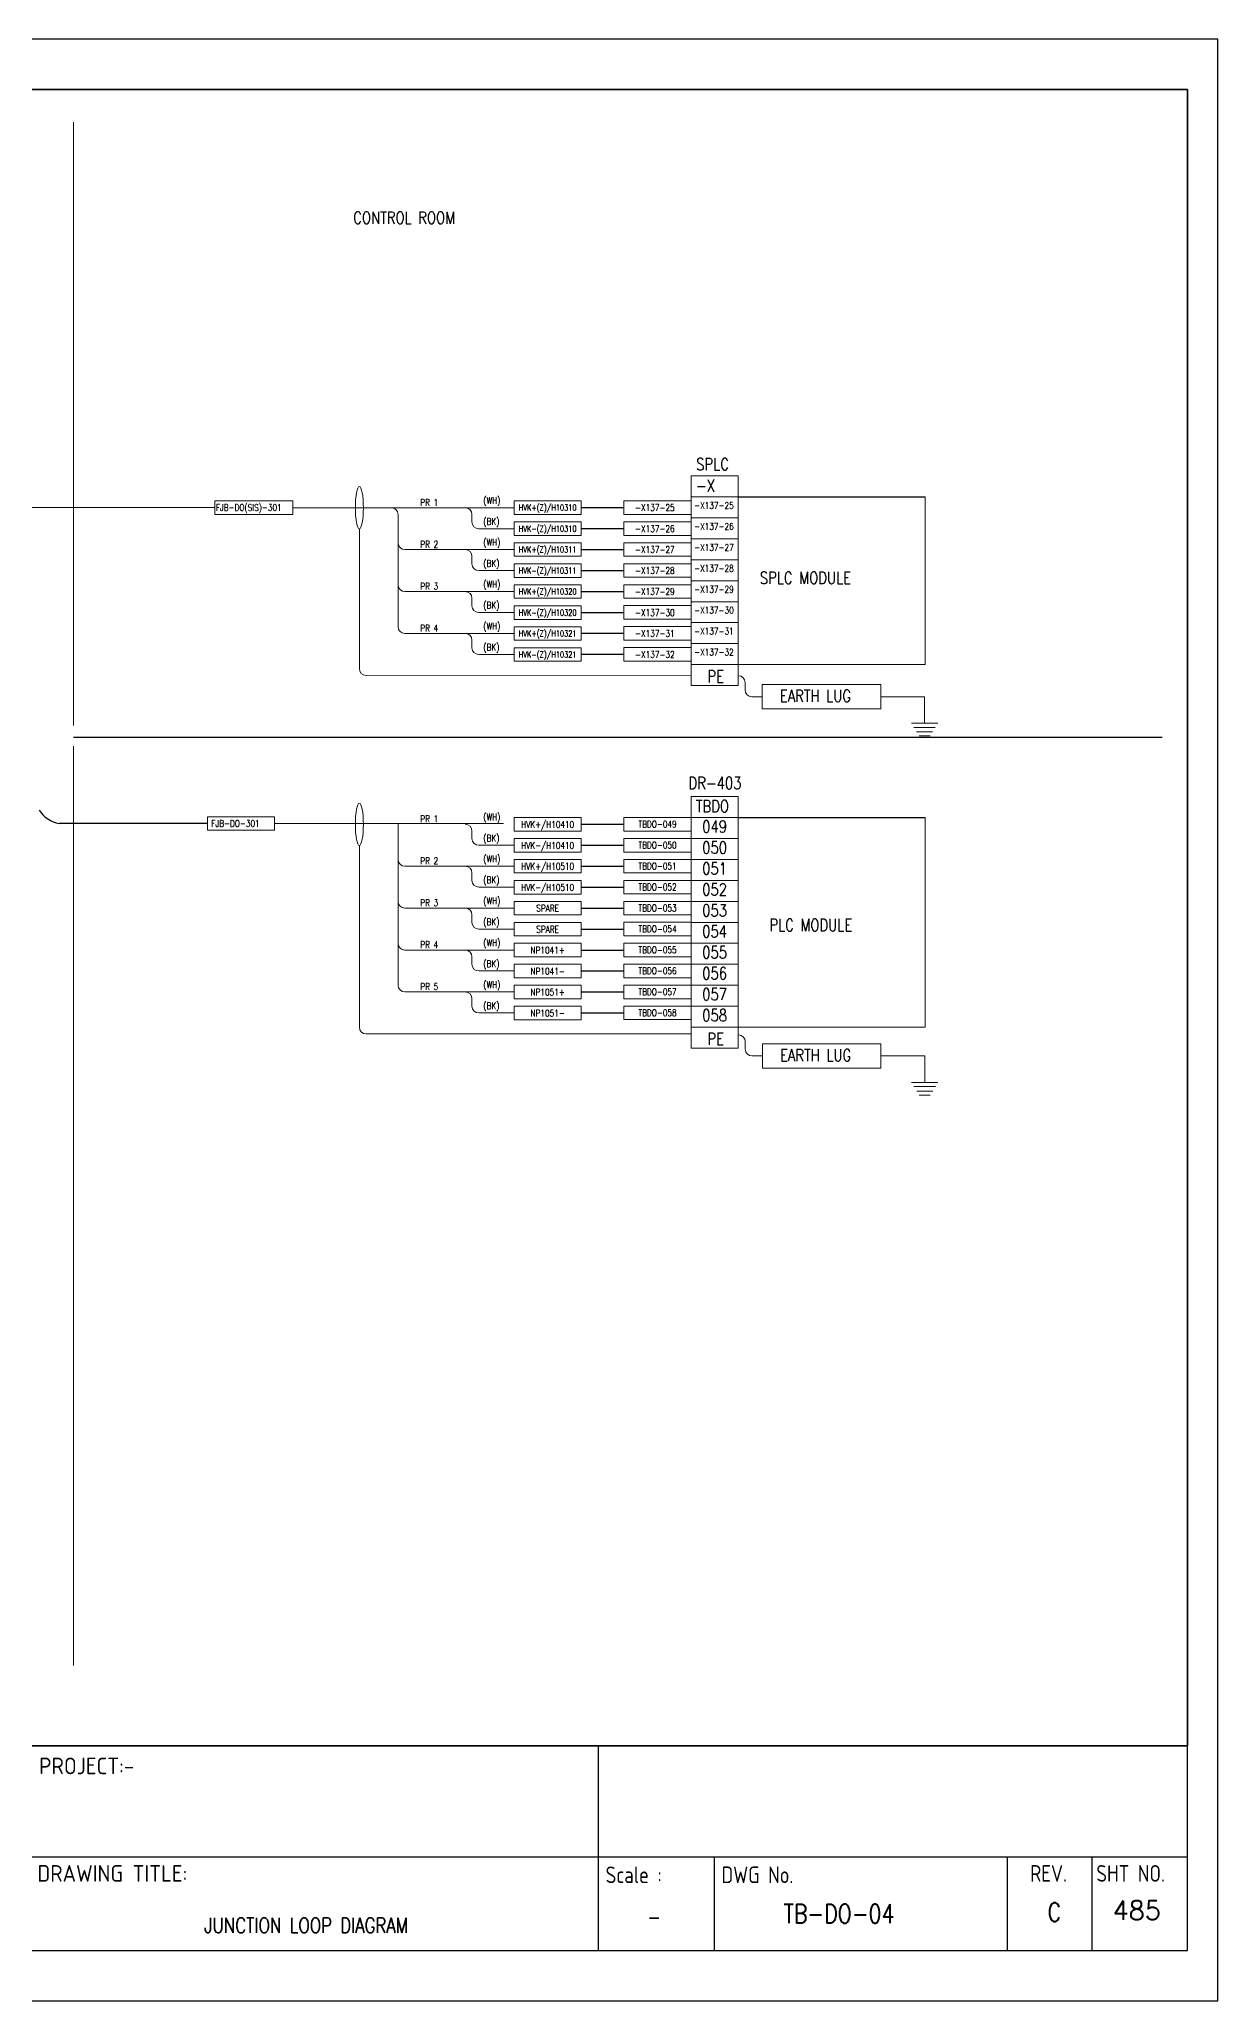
# Model space of a CAD drawing. Header units: millimetres. Extents: x -14942 to 24072, y -50285 to 2207.
# Drawn here: x 2305.8 to 2481.5, y -7411.4 to -7118.9 of the extents above; entities that cross this region are included whole.
import ezdxf
from ezdxf.enums import TextEntityAlignment as Align

# ---------------------------------------------------------------- set-up
doc = ezdxf.new("R2010")
doc.units = ezdxf.units.MM
doc.header["$MEASUREMENT"] = 0
doc.layers.get('0').update_dxf_attribs({"linetype": 'CONTINUOUS'})
for name, color, linetype in [('52049_PAPER A4$0$Frame_A1', 253, 'CONTINUOUS'), ('BEAM', 3, 'CONTINUOUS'), ('INSTRUMENT', 1, 'CONTINUOUS'), ('TEXT', 2, 'CONTINUOUS')]:
    doc.layers.add(name, color=color, linetype=linetype)
doc.styles.add('52049_PAPER A4$0$ISO Proportional', font='isocp.shx')
doc.styles.add('52049_PAPER A4$0$ROMANS', font='isocp.shx')
doc.styles.add('52049_PAPER A4$0$Romans-title', font='romans.shx')
doc.styles.add('ROMANS', font='romans')

# ---------------------------------------------------------------- blocks, each defined once
blk = doc.blocks.new('52049_PAPER A4$0$eec-ie')
at = {"layer": '52049_PAPER A4$0$Frame_A1', "color": 0, "lineweight": -3}
for p, q in [((0.649, 0.571), (0.955, 0.877)), ((0.773, 0.617), (1.031, 0.875)), ((4.693, 0.483), (5.085, 0.875)), ((4.878, 0.591), (5.165, 0.877)), ((-0.005, -0.082), (0.302, 0.224)), ((-0.002, -0.158), (0.256, 0.1)), ((0, 0), (0.873, 0.873)), ((0.005, -0.229), (0.236, 0.002)), ((0.013, 0.091), (0.781, 0.859)), ((0.04, 0.196), (0.677, 0.833)), ((0.09, 0.324), (0.549, 0.783)), ((0.256, 0.568), (0.305, 0.617)), ((0.345, -0.123), (0.996, 0.528)), ((0.346, -0.044), (0.916, 0.526)), ((0.352, -0.194), (1.066, 0.521)), ((0.361, 0.049), (0.824, 0.512)), ((0.366, -0.258), (0.664, 0.04)), ((0.385, -0.317), (0.742, 0.04)), ((0.402, 0.168), (0.704, 0.47)), ((0.409, -0.371), (0.82, 0.04)), ((1.692, 0.04), (0.64, 0.04)), ((0.684, -0.173), (0.898, 0.04)), ((0.762, -0.173), (0.976, 0.04)), ((0.84, -0.173), (1.054, 0.04)), ((0.869, 0.245), (1.13, 0.507)), ((0.87, 0.637), (1.102, 0.868)), ((0.918, -0.173), (1.132, 0.04)), ((0.955, 0.643), (1.168, 0.856)), ((0.961, 0.259), (1.189, 0.488)), ((0.996, -0.173), (1.21, 0.04)), ((1.03, 0.64), (1.231, 0.841)), ((1.033, 0.253), (1.243, 0.464)), ((1.074, -0.173), (1.288, 0.04)), ((1.093, 0.236), (1.294, 0.436)), ((1.099, 0.631), (1.29, 0.822)), ((1.146, 0.21), (1.34, 0.404)), ((1.152, -0.173), (1.366, 0.04)), ((1.162, 0.617), (1.346, 0.8)), ((1.192, 0.178), (1.383, 0.369)), ((1.218, 0.155), (1.538, 0.155)), ((1.221, 0.598), (1.399, 0.776)), ((1.23, -0.173), (1.444, 0.04)), ((1.246, 0.155), (1.422, 0.331)), ((1.276, 0.575), (1.45, 0.749)), ((1.308, -0.173), (1.522, 0.04)), ((1.324, 0.155), (1.458, 0.289)), ((1.328, 0.548), (1.498, 0.719)), ((1.376, 0.519), (1.544, 0.687)), ((1.386, -0.173), (1.6, 0.04)), ((1.402, 0.155), (1.49, 0.243)), ((1.422, 0.486), (1.588, 0.653)), ((1.464, 0.45), (1.63, 0.616)), ((1.464, -0.173), (1.677, 0.04)), ((1.48, 0.155), (1.519, 0.194)), ((1.503, 0.412), (1.669, 0.577)), ((1.539, 0.37), (1.706, 0.536)), ((1.542, -0.173), (1.898, 0.183)), ((1.573, 0.326), (1.741, 0.493)), ((1.603, 0.278), (1.773, 0.448)), ((1.62, -0.173), (1.914, 0.121)), ((1.63, 0.227), (1.803, 0.4)), ((1.654, 0.173), (1.831, 0.35)), ((1.674, 0.115), (1.856, 0.297)), ((1.689, 0.052), (1.879, 0.241)), ((1.698, -0.173), (1.927, 0.056)), ((2.092, -0.09), (2.374, 0.191)), ((2.095, -0.166), (2.337, 0.076)), ((2.096, -0.009), (2.513, 0.408)), ((2.109, 0.082), (2.883, 0.856)), ((2.133, 0.184), (2.78, 0.831)), ((2.181, 0.31), (2.655, 0.784)), ((2.311, 0.518), (2.447, 0.654)), ((2.442, -0.131), (3.095, 0.523)), ((2.442, -0.052), (3.017, 0.522)), ((2.45, -0.2), (2.776, 0.125)), ((2.456, 0.039), (2.926, 0.509)), ((2.465, -0.264), (2.764, 0.036)), ((2.485, -0.322), (2.842, 0.036)), ((2.493, 0.155), (2.81, 0.471)), ((2.557, 0.452), (2.973, 0.869)), ((2.716, -0.168), (2.92, 0.036)), ((2.725, 0.036), (3.79, 0.036)), ((2.773, 0.591), (3.055, 0.872)), ((2.794, -0.168), (2.998, 0.036)), ((2.839, 0.189), (3.165, 0.515)), ((2.872, -0.168), (3.076, 0.036)), ((2.889, 0.628), (3.131, 0.87)), ((2.95, -0.168), (3.154, 0.036)), ((2.983, 0.644), (3.201, 0.862)), ((2.985, 0.256), (3.229, 0.5)), ((3.028, -0.168), (3.232, 0.036)), ((3.064, 0.648), (3.267, 0.85)), ((3.07, 0.264), (3.287, 0.48)), ((3.106, -0.168), (3.31, 0.036)), ((3.138, 0.643), (3.329, 0.834)), ((3.139, 0.255), (3.34, 0.456)), ((3.184, -0.168), (3.388, 0.036)), ((3.198, 0.236), (3.39, 0.428)), ((3.206, 0.633), (3.387, 0.815)), ((3.25, 0.209), (3.436, 0.396)), ((3.262, -0.168), (3.466, 0.036)), ((3.268, 0.618), (3.443, 0.793)), ((3.294, 0.176), (3.478, 0.36)), ((3.622, 0.16), (3.312, 0.16)), ((3.326, 0.598), (3.496, 0.768)), ((3.34, -0.168), (3.544, 0.036)), ((3.356, 0.16), (3.517, 0.321)), ((3.381, 0.574), (3.547, 0.74)), ((3.418, -0.168), (3.622, 0.036)), ((3.432, 0.547), (3.595, 0.71)), ((3.434, 0.16), (3.552, 0.278)), ((3.48, 0.517), (3.64, 0.678)), ((3.496, -0.168), (3.7, 0.036)), ((3.512, 0.16), (3.584, 0.232)), ((3.524, 0.484), (3.684, 0.643)), ((3.566, 0.448), (3.725, 0.607)), ((3.574, -0.168), (3.778, 0.036)), ((3.59, 0.16), (3.612, 0.182)), ((3.605, 0.408), (3.764, 0.567)), ((3.641, 0.366), (3.8, 0.526)), ((3.652, -0.168), (3.989, 0.169)), ((3.674, 0.321), (3.835, 0.483)), ((3.704, 0.273), (3.867, 0.437)), ((3.73, 0.222), (3.897, 0.388)), ((3.73, -0.168), (4.005, 0.107)), ((3.753, 0.167), (3.924, 0.338)), ((3.773, 0.109), (3.948, 0.284)), ((3.788, 0.046), (3.97, 0.228)), ((3.808, -0.168), (4.016, 0.04)), ((4.18, -0.108), (4.466, 0.179)), ((4.182, -0.028), (4.574, 0.364)), ((4.184, -0.182), (4.432, 0.066)), ((4.192, 0.06), (4.997, 0.865)), ((4.213, 0.16), (4.897, 0.843)), ((4.254, 0.278), (4.779, 0.803)), ((4.343, 0.446), (4.611, 0.713)), ((4.529, -0.071), (5.128, 0.528)), ((4.531, -0.147), (5.204, 0.526)), ((4.538, 0.017), (5.04, 0.519)), ((4.54, -0.215), (4.857, 0.101)), ((4.568, 0.124), (4.932, 0.489)), ((4.69, 0.325), (4.732, 0.366)), ((4.956, 0.2), (5.272, 0.517)), ((4.991, 0.625), (5.239, 0.873)), ((5.083, 0.64), (5.308, 0.864)), ((5.087, 0.253), (5.334, 0.501)), ((5.164, 0.643), (5.373, 0.852)), ((5.17, 0.259), (5.392, 0.48)), ((5.237, 0.638), (5.435, 0.835)), ((5.238, 0.248), (5.444, 0.455)), ((5.296, 0.228), (5.493, 0.426)), ((5.304, 0.627), (5.493, 0.815)), ((5.346, 0.201), (5.539, 0.393)), ((5.366, 0.611), (5.548, 0.792)), ((5.39, 0.167), (5.58, 0.357)), ((5.402, 0.155), (5.722, 0.155)), ((5.424, 0.591), (5.6, 0.767)), ((5.456, 0.155), (5.619, 0.317)), ((5.478, 0.567), (5.65, 0.739)), ((5.528, 0.539), (5.698, 0.709)), ((5.534, 0.155), (5.653, 0.274)), ((5.576, 0.508), (5.743, 0.676)), ((5.612, 0.155), (5.684, 0.227)), ((5.62, 0.475), (5.786, 0.641)), ((5.661, 0.438), (5.827, 0.604)), ((5.69, 0.155), (5.712, 0.177)), ((5.7, 0.398), (5.865, 0.564)), ((5.735, 0.356), (5.902, 0.523)), ((5.767, 0.31), (5.936, 0.479)), ((5.797, 0.262), (5.967, 0.432)), ((5.823, 0.21), (5.997, 0.384)), ((6.09, 0.155), (5.845, 0.155)), ((5.846, 0.155), (6.024, 0.333)), ((5.924, 0.155), (6.048, 0.279)), ((6.002, 0.155), (6.07, 0.223)), ((6.08, 0.155), (6.088, 0.163)), ((6.901, 0.037), (6.46, 0.037)), ((6.46, 0.037), (6.46, -0.183)), ((6.46, -0.011), (6.508, 0.037)), ((6.46, -0.089), (6.586, 0.037)), ((6.46, -0.167), (6.664, 0.037)), ((6.521, -0.183), (6.742, 0.037)), ((6.599, -0.183), (6.82, 0.037)), ((6.677, -0.183), (6.898, 0.037)), ((6.901, -0.183), (6.901, 0.037)), ((7.232, 0.683), (7.413, 0.864)), ((7.27, 0.644), (7.491, 0.864)), ((7.348, 0.644), (7.568, 0.864)), ((7.426, 0.644), (7.646, 0.864)), ((7.504, 0.644), (7.724, 0.864)), ((7.507, 0.569), (7.802, 0.864)), ((7.507, 0.491), (7.88, 0.864)), ((7.507, 0.413), (7.958, 0.864)), ((7.507, 0.335), (7.783, 0.611)), ((7.507, 0.257), (7.783, 0.533)), ((7.507, 0.179), (7.783, 0.455)), ((7.507, 0.101), (7.783, 0.377)), ((7.507, 0.023), (7.783, 0.299)), ((7.507, -0.055), (7.783, 0.221)), ((7.507, -0.133), (7.783, 0.143)), ((7.507, -0.211), (7.783, 0.065)), ((7.816, 0.644), (8.036, 0.864)), ((7.894, 0.644), (8.059, 0.808)), ((7.972, 0.644), (8.059, 0.73)), ((8.05, 0.644), (8.059, 0.652)), ((8.334, 0.46), (8.738, 0.864)), ((8.334, 0.538), (8.66, 0.864)), ((8.334, 0.382), (8.816, 0.864)), ((8.334, 0.694), (8.504, 0.864)), ((8.334, 0.616), (8.582, 0.864)), ((8.334, 0.304), (8.61, 0.58)), ((8.334, 0.226), (8.61, 0.502)), ((8.334, 0.149), (8.61, 0.424)), ((8.334, 0.071), (8.61, 0.346)), ((8.334, -0.007), (8.61, 0.268)), ((8.334, -0.085), (8.61, 0.19)), ((8.334, -0.163), (8.61, 0.112)), ((8.334, -0.241), (8.61, 0.034)), ((8.334, -0.397), (8.741, 0.01)), ((8.334, -0.319), (8.663, 0.01)), ((8.334, -0.475), (8.819, 0.01)), ((8.673, 0.644), (8.894, 0.864)), ((8.676, -0.211), (8.897, 0.01)), ((8.751, 0.644), (8.972, 0.864)), ((8.754, -0.211), (8.975, 0.01)), ((8.829, 0.644), (9.05, 0.864)), ((8.832, -0.211), (9.053, 0.01)), ((8.907, 0.644), (9.106, 0.842)), ((8.985, 0.644), (9.106, 0.764)), ((9.063, 0.644), (9.106, 0.686)), ((0.016, -0.295), (0.23, -0.082)), ((0.032, -0.358), (0.232, -0.157)), ((0.051, -0.417), (0.242, -0.226)), ((0.072, -0.473), (0.256, -0.29)), ((0.097, -0.527), (0.275, -0.349)), ((0.124, -0.578), (0.298, -0.404)), ((0.154, -0.626), (0.324, -0.455)), ((0.186, -0.672), (0.354, -0.504)), ((0.22, -0.716), (0.387, -0.549)), ((0.256, -0.757), (0.422, -0.591)), ((0.295, -0.796), (0.461, -0.63)), ((0.336, -0.833), (0.503, -0.667)), ((0.379, -0.868), (0.547, -0.7)), ((0.425, -0.9), (0.595, -0.731)), ((0.437, -0.421), (0.637, -0.221)), ((0.468, -0.467), (0.662, -0.273)), ((0.473, -0.931), (0.646, -0.758)), ((0.503, -0.51), (0.694, -0.319)), ((0.523, -0.958), (0.7, -0.781)), ((0.542, -0.55), (0.733, -0.359)), ((0.576, -0.984), (0.758, -0.801)), ((0.584, -0.585), (0.777, -0.392)), ((0.622, -0.173), (1.935, -0.173)), ((0.63, -0.618), (0.828, -0.419)), ((0.631, -1.006), (0.82, -0.817)), ((0.679, -0.646), (0.887, -0.439)), ((0.69, -1.025), (0.888, -0.827)), ((0.732, -0.671), (0.956, -0.448)), ((0.751, -1.042), (0.962, -0.831)), ((0.79, -0.691), (1.041, -0.44)), ((0.817, -1.054), (1.043, -0.828)), ((0.853, -0.707), (1.194, -0.366)), ((0.886, -1.062), (1.137, -0.812)), ((0.922, -0.715), (1.294, -0.343)), ((0.961, -1.066), (1.253, -0.774)), ((0.999, -0.716), (1.372, -0.343)), ((1.042, -1.063), (1.762, -0.343)), ((1.088, -0.705), (1.45, -0.343)), ((1.131, -1.052), (1.839, -0.343)), ((1.199, -0.672), (1.528, -0.343)), ((1.538, -0.343), (1.218, -0.343)), ((1.232, -1.029), (1.902, -0.359)), ((1.353, -0.986), (1.858, -0.48)), ((1.533, -0.884), (1.757, -0.66)), ((1.646, -0.381), (1.684, -0.343)), ((1.906, -0.343), (1.661, -0.343)), ((1.776, -0.173), (1.935, -0.014)), ((1.854, -0.173), (1.938, -0.089)), ((1.932, -0.173), (1.936, -0.169)), ((2.103, -0.236), (2.321, -0.018)), ((2.115, -0.302), (2.317, -0.1)), ((2.131, -0.364), (2.321, -0.173)), ((2.15, -0.423), (2.332, -0.241)), ((2.172, -0.479), (2.347, -0.303)), ((2.197, -0.532), (2.367, -0.362)), ((2.224, -0.582), (2.39, -0.416)), ((2.254, -0.63), (2.417, -0.467)), ((2.287, -0.676), (2.448, -0.515)), ((2.321, -0.719), (2.481, -0.559)), ((2.358, -0.76), (2.517, -0.601)), ((2.397, -0.799), (2.556, -0.64)), ((2.439, -0.836), (2.598, -0.676)), ((2.482, -0.87), (2.643, -0.709)), ((2.509, -0.376), (2.71, -0.175)), ((2.528, -0.902), (2.691, -0.739)), ((2.537, -0.425), (2.729, -0.234)), ((2.569, -0.471), (2.756, -0.285)), ((2.576, -0.932), (2.743, -0.765)), ((2.605, -0.513), (2.789, -0.33)), ((2.627, -0.959), (2.797, -0.789)), ((2.644, -0.552), (2.828, -0.368)), ((2.68, -0.984), (2.856, -0.808)), ((2.687, -0.588), (2.873, -0.401)), ((4.023, -0.168), (2.708, -0.168)), ((2.733, -0.619), (2.925, -0.427)), ((2.736, -1.006), (2.919, -0.823)), ((2.783, -0.647), (2.985, -0.445)), ((2.796, -1.024), (2.987, -0.833)), ((2.837, -0.671), (3.056, -0.453)), ((2.858, -1.04), (3.062, -0.836)), ((2.896, -0.69), (3.144, -0.443)), ((2.924, -1.052), (3.144, -0.831)), ((2.96, -0.704), (3.316, -0.348)), ((2.995, -1.059), (3.24, -0.814)), ((3.03, -0.712), (3.394, -0.348)), ((3.071, -1.061), (3.359, -0.773)), ((3.11, -0.71), (3.472, -0.348)), ((3.153, -1.056), (3.862, -0.348)), ((3.203, -0.695), (3.55, -0.348)), ((3.245, -1.043), (3.94, -0.348)), ((3.312, -0.348), (3.622, -0.348)), ((3.323, -0.653), (3.618, -0.358)), ((3.349, -1.016), (3.981, -0.385)), ((3.478, -0.965), (3.93, -0.514)), ((3.738, -0.394), (3.784, -0.348)), ((3.756, -0.348), (3.992, -0.348)), ((3.886, -0.168), (4.024, -0.03)), ((3.963, -0.168), (4.026, -0.106)), ((4.192, -0.251), (4.417, -0.027)), ((4.205, -0.316), (4.414, -0.108)), ((4.222, -0.378), (4.419, -0.181)), ((4.242, -0.436), (4.43, -0.247)), ((4.264, -0.491), (4.446, -0.309)), ((4.29, -0.544), (4.466, -0.367)), ((4.318, -0.594), (4.49, -0.421)), ((4.348, -0.641), (4.518, -0.472)), ((4.381, -0.686), (4.548, -0.519)), ((4.416, -0.729), (4.582, -0.563)), ((4.453, -0.77), (4.619, -0.604)), ((4.493, -0.809), (4.658, -0.643)), ((4.534, -0.845), (4.701, -0.678)), ((4.556, -0.278), (4.804, -0.03)), ((4.577, -0.335), (4.798, -0.113)), ((4.578, -0.879), (4.747, -0.711)), ((4.602, -0.388), (4.808, -0.181)), ((4.624, -0.911), (4.795, -0.74)), ((4.631, -0.437), (4.829, -0.239)), ((4.664, -0.482), (4.856, -0.289)), ((4.673, -0.94), (4.847, -0.766)), ((4.7, -0.523), (4.89, -0.333)), ((4.724, -0.967), (4.903, -0.788)), ((4.74, -0.562), (4.931, -0.371)), ((4.778, -0.991), (4.962, -0.807)), ((4.783, -0.596), (4.977, -0.402)), ((4.829, -0.628), (5.031, -0.427)), ((4.834, -1.013), (5.026, -0.821)), ((4.88, -0.655), (5.092, -0.443)), ((4.894, -1.031), (5.095, -0.829)), ((4.935, -0.678), (5.165, -0.448)), ((4.957, -1.046), (5.172, -0.831)), ((4.994, -0.697), (5.26, -0.43)), ((5.023, -1.057), (5.257, -0.824)), ((5.059, -0.71), (5.426, -0.343)), ((5.095, -1.064), (5.356, -0.802)), ((5.13, -0.717), (5.504, -0.343)), ((5.171, -1.066), (5.485, -0.752)), ((5.211, -0.714), (5.582, -0.343)), ((5.254, -1.06), (5.971, -0.343)), ((5.305, -0.698), (5.659, -0.343)), ((5.347, -1.046), (6.049, -0.343)), ((5.722, -0.343), (5.402, -0.343)), ((5.429, -0.652), (5.709, -0.372)), ((5.453, -1.018), (6.075, -0.396)), ((5.585, -0.964), (6.02, -0.528)), ((5.808, -0.428), (5.893, -0.343)), ((5.845, -0.343), (6.09, -0.343)), ((6.46, -0.183), (6.901, -0.183)), ((6.755, -0.183), (6.901, -0.037)), ((6.833, -0.183), (6.901, -0.115)), ((7.232, -0.954), (7.341, -0.845)), ((7.232, -0.876), (7.263, -0.845)), ((7.232, -1.032), (7.419, -0.845)), ((7.276, -1.065), (7.497, -0.845)), ((7.354, -1.065), (7.783, -0.637)), ((7.432, -1.065), (7.783, -0.715)), ((7.507, -0.289), (7.783, -0.013)), ((7.507, -0.367), (7.783, -0.091)), ((7.507, -0.444), (7.783, -0.169)), ((7.507, -0.522), (7.783, -0.247)), ((7.507, -0.6), (7.783, -0.325)), ((7.507, -0.678), (7.783, -0.403)), ((7.507, -0.756), (7.783, -0.481)), ((7.507, -0.834), (7.783, -0.559)), ((7.51, -1.065), (7.783, -0.793)), ((7.588, -1.065), (7.809, -0.845)), ((7.666, -1.065), (7.887, -0.845)), ((7.744, -1.065), (7.964, -0.845)), ((7.822, -1.065), (8.042, -0.845)), ((8.334, -0.553), (8.61, -0.277)), ((8.334, -0.631), (8.61, -0.355)), ((8.334, -0.709), (8.61, -0.433)), ((8.334, -0.787), (8.61, -0.511)), ((8.334, -0.865), (8.61, -0.589)), ((8.334, -0.943), (8.61, -0.667)), ((8.334, -1.021), (8.61, -0.745)), ((8.368, -1.065), (8.61, -0.823)), ((8.446, -1.065), (8.666, -0.845)), ((8.524, -1.065), (8.744, -0.845)), ((8.602, -1.065), (8.822, -0.845)), ((8.679, -1.065), (8.9, -0.845)), ((8.757, -1.065), (8.978, -0.845)), ((8.835, -1.065), (9.056, -0.845)), ((8.91, -0.211), (9.106, -0.015)), ((8.913, -1.065), (9.106, -0.873)), ((8.988, -0.211), (9.106, -0.093)), ((9.066, -0.211), (9.106, -0.171)), ((7.9, -1.065), (8.059, -0.907)), ((7.978, -1.065), (8.059, -0.985)), ((8.056, -1.065), (8.059, -1.063)), ((8.991, -1.065), (9.106, -0.951)), ((9.069, -1.065), (9.106, -1.029))]:
    blk.add_line(p, q, dxfattribs=at)
for points in [[(7.232, 0.864), (8.059, 0.864), (8.059, 0.644), (7.783, 0.644), (7.783, -0.845), (8.059, -0.845), (8.059, -1.065), (7.232, -1.065), (7.232, -0.845), (7.507, -0.845), (7.507, 0.644), (7.232, 0.644)], [(8.61, 0.01), (8.61, 0.644), (9.106, 0.644), (9.106, 0.864), (8.334, 0.864), (8.334, -1.065), (9.106, -1.065), (9.106, -0.845), (8.61, -0.845), (8.61, -0.211), (9.106, -0.211), (9.106, 0.01)]]:
    blk.add_lwpolyline(points, close=True, dxfattribs=at)
for centre, radius, start, end in [((0.967, -0.094), 0.972, 355.3439, 345.14659), ((5.151, -0.094), 0.972, 14.85341, 345.14659), ((0.967, -0.094), 0.737, 10.52425, 340.25595), ((0.967, -0.094), 0.623, 23.56973, 336.43027), ((0.967, -0.094), 0.354, 44.78756, 157.61069), ((3.059, -0.094), 0.967, 355.6074, 344.77468), ((3.059, -0.094), 0.742, 10.07657, 339.99371), ((3.059, -0.094), 0.618, 24.25452, 335.74548), ((3.059, -0.094), 0.358, 45.10959, 158.75786), ((5.151, -0.094), 0.737, 19.74405, 340.25595), ((5.151, -0.094), 0.623, 23.56973, 336.43027), ((5.151, -0.094), 0.354, 44.78756, 315.21244), ((0.967, -0.094), 0.354, 192.89006, 315.21244), ((3.059, -0.094), 0.358, 191.9242, 314.89041)]:
    blk.add_arc(centre, radius, start, end, dxfattribs=at)
blk = doc.blocks.new('52049_PAPER A4$0$eec logo')
at = {"color": 7, "xscale": 2.786697286423482, "yscale": 2.786697286423482, "zscale": 2.786697286423482}
blk.add_blockref('52049_PAPER A4$0$eec-ie', (50.01, 25.95), dxfattribs=at)
blk = doc.blocks.new('FJB')
at = {"color": 3}
for p, q in [((-415.5, 38.01), (-4.5, 38.01)), ((-363.94, 38.01), (-363.94, 7.5)), ((-310.77, 38.01), (-310.77, 7.5)), ((-265.75, 7.5), (-265.75, 38.01)), ((-258.85, 7.5), (-258.85, 38.01)), ((-244.11, 7.5), (-244.11, 38.01)), ((-198.84, 7.5), (-198.84, 38.01)), ((-191.95, 7.5), (-191.95, 38.01)), ((-185.05, 7.5), (-185.05, 38.01)), ((-178.16, 38.01), (-178.16, 7.5)), ((-92.38, 38.01), (-92.38, 7.5)), ((-178.16, 21.46), (-4.5, 21.46)), ((-75.06, 21.46), (-75.06, 7.5)), ((-31.4, 21.46), (-31.4, 7.5)), ((-18.75, 21.46), (-18.75, 7.5)), ((-265.75, 13.19), (-178.16, 13.19))]:
    blk.add_line(p, q, dxfattribs=at)
at = {"color": 7}
for p, q in [((-4.5, 38.01), (-96.38, 38.01)), ((-92.38, 38.01), (-92.38, 19.85))]:
    blk.add_line(p, q, dxfattribs=at)
at = {"color": 1}
for p, q in [((-178.16, 33.87), (-265.75, 33.87)), ((-265.75, 29.74), (-178.16, 29.74)), ((-178.16, 25.6), (-265.75, 25.6)), ((-265.75, 21.46), (-178.16, 21.46)), ((-178.16, 17.33), (-265.75, 17.33))]:
    blk.add_line(p, q, dxfattribs=at)
at = {"color": 7}
blk.add_lwpolyline([(0, 0), (0, 292.5), (-423, 292.5), (-423, 0)], close=True, dxfattribs=at)
blk.add_lwpolyline([(-415.5, 285), (-4.5, 285), (-4.5, 38.01), (-415.5, 38.01)], close=True)
at = {"color": 3}
blk.add_lwpolyline([(-4.5, 7.5), (-4.5, 285), (-415.5, 285), (-415.5, 7.5)], close=True, dxfattribs=at)
at = {"color": 2}
blk.add_circle((-293.05, 13.05), 1.05, dxfattribs=at)
at = {"color": 3, "xscale": 1.200000000000001, "yscale": 1.200000000000001, "zscale": 1.200000000000001}
blk.add_blockref('52049_PAPER A4$0$eec logo', (-421.49, 2.05), dxfattribs=at)
at = {"color": 2, "style": '52049_PAPER A4$0$ISO Proportional'}
for s, height, p in [('PROJECT:-', 2.482, (-168.61, 35.02)), ('DRAWING TITLE:', 2.4821, (-164.78, 18.99))]:
    blk.add_text(s, height=height, dxfattribs=at).set_placement(p, align=Align.MIDDLE_CENTER)
at = {"color": 2, "style": '52049_PAPER A4$0$Romans-title', "width": 0.8}
for s, p in [('THIS DOCUMENT IS SUPPLIEDE', (-292.63, 29.75)), ('IN CONFIDENCE AND MUST NOT BE', (-290.24, 25.51)), (' REPRODUCED IN ANY PART OR FORM', (-289.1, 21.53)), (' WITHOUT PERMISSION IN WRITING FROM ', (-287.9, 17.35)), ('THE OWNERS   SIEMENS LIMITED. ', (-290.28, 13.22))]:
    blk.add_text(s, height=1.75, dxfattribs=at).set_placement(p, align=Align.MIDDLE)
at = {"color": 2, "style": '52049_PAPER A4$0$Romans-title'}
for s, height, width, p in [('EEC INDUSTRIAL ENGINEERING CO.,LTD', 1.75, 0.9, (-363.31, 24.81)), ('36/94 P.S. TOWER, 28th FLOOR,', 1.75, 0.9, (-363.55, 21.03, -1.75)), ('SUKHUMVIT 21 RD, NORTH-KLONGTOEY', 1.75, 0.9, (-363.45, 17.05, -1.75)), ('WATTANA, BANGKOK 10110 THAILAND ', 1.75, 0.9, (-363.25, 13.31, -1.75)), ('TEL: (662)664-1300,FAX :(662)664-1301', 1.75, 0.9, (-363.14, 9.42, -1.75)), ('DRN', 1.655, 0.8, (-197.44, 9.49)), ('CHKD', 1.655, 0.8, (-191.03, 9.49)), ('APPD', 1.655, 0.8, (-184.14, 9.49))]:
    blk.add_text(s, height=height, dxfattribs=dict(at, width=width)).set_placement(p)
at = {"color": 2}
for s, height, style, width, p in [('C', 1.5, '52049_PAPER A4$0$Romans-title', 0.8, (-262.3, 27.67)), ('28/10/14', 1.5, '52049_PAPER A4$0$Romans-title', 0.8, (-251.48, 27.67)), ('AS BUILT', 1.5, '52049_PAPER A4$0$Romans-title', 0.8, (-221.48, 27.67)), ('TT', 1.5, '52049_PAPER A4$0$Romans-title', 0.8, (-195.39, 27.67)), ('CS', 1.5, '52049_PAPER A4$0$Romans-title', 0.8, (-188.5, 27.67)), ('-', 1.5, '52049_PAPER A4$0$Romans-title', 0.8, (-181.6, 27.67)), ('B', 1.5, '52049_PAPER A4$0$Romans-title', 0.8, (-262.3, 23.53)), ('10/09/14', 1.5, '52049_PAPER A4$0$Romans-title', 0.8, (-251.48, 23.53)), ('FOR 2nd APPROVAL', 1.5, '52049_PAPER A4$0$Romans-title', 0.8, (-221.48, 23.53)), ('TT', 1.5, '52049_PAPER A4$0$Romans-title', 0.8, (-195.39, 23.53)), ('CS', 1.5, '52049_PAPER A4$0$Romans-title', 0.8, (-188.5, 23.53)), ('-', 1.5, '52049_PAPER A4$0$Romans-title', 0.8, (-181.6, 23.53)), ('A', 1.5, '52049_PAPER A4$0$Romans-title', 0.8, (-262.3, 19.39)), ('10/07/14', 1.5, '52049_PAPER A4$0$Romans-title', 0.8, (-251.48, 19.39)), ('FOR  APPROVAL', 1.5, '52049_PAPER A4$0$Romans-title', 0.8, (-221.48, 19.39)), ('TT', 1.5, '52049_PAPER A4$0$Romans-title', 0.8, (-195.39, 19.39)), ('CS', 1.5, '52049_PAPER A4$0$Romans-title', 0.8, (-188.5, 19.39)), ('-', 1.5, '52049_PAPER A4$0$Romans-title', 0.8, (-181.6, 19.39)), ('Scale :', 2.482, '52049_PAPER A4$0$ROMANS', 0.9, (-87.06, 18.78)), ('DWG No.', 2.482, '52049_PAPER A4$0$ROMANS', 0.9, (-68.61, 18.78)), ('REV.', 2.482, '52049_PAPER A4$0$ROMANS', 0.9, (-25.21, 18.99)), ('SHT NO.', 2.482, '52049_PAPER A4$0$ROMANS', 0.9, (-12.98, 18.99)), ('0', 1.5, '52049_PAPER A4$0$Romans-title', 0.8, (-262.3, 15.26)), ('18/03/14', 1.5, '52049_PAPER A4$0$Romans-title', 0.8, (-251.48, 15.26)), ('FOR  PRELIMINARY', 1.5, '52049_PAPER A4$0$Romans-title', 0.8, (-221.48, 15.26)), ('JT', 1.5, '52049_PAPER A4$0$Romans-title', 0.8, (-195.39, 15.26)), ('CK', 1.5, '52049_PAPER A4$0$Romans-title', 0.8, (-188.5, 15.26)), ('-', 1.5, '52049_PAPER A4$0$Romans-title', 0.8, (-181.6, 15.26)), ('-', 2.25, '52049_PAPER A4$0$Romans-title', 0.8, (-84, 12.48)), ('C', 2.8, '52049_PAPER A4$0$Romans-title', 0.8, (-24.36, 13.21))]:
    blk.add_text(s, height=height, dxfattribs=dict(at, style=style, width=width)).set_placement(p, align=Align.MIDDLE_CENTER)
at = {"color": 2, "style": '52049_PAPER A4$0$Romans-title'}
blk.add_text('C', height=1.19, dxfattribs=at).set_placement((-293.05, 13.05), align=Align.MIDDLE)
for s, height, p in [('REV', 1.655, (-264.9, 9.49)), ('DATE', 1.655, (-254.17, 9.49)), ('DESCRIPTION', 1.6548, (-229.2, 9.49))]:
    blk.add_text(s, height=height, dxfattribs=at).set_placement(p)
at = {"layer": 'TEXT', "style": 'ROMANS', "width": 0.8}
blk.add_text('JUNCTION LOOP DIAGRAM ', height=2.25, dxfattribs=at).set_placement((-135.27, 11.24), align=Align.MIDDLE_CENTER)

msp = doc.modelspace()

# ---------------------------------------------------------------- linework, layer by layer
at = {"layer": 'BEAM', "color": 7, "lineweight": 13, "ltscale": 0.3}
for p, q in [((2310.91, -7221.25), (2310.91, -7131.27)), ((2310.91, -7361.41), (2310.91, -7224.33))]:
    msp.add_line(p, q, dxfattribs=at)
at = {"layer": 'INSTRUMENT', "color": 7, "lineweight": 13}
for p, q in [((2402.97, -7184.03), (2409.99, -7184.03)), ((2402.97, -7187.15), (2402.97, -7184.03)), ((2409.99, -7187.15), (2409.99, -7184.03)), ((2255.39, -7188.74), (2331.95, -7188.74)), ((2376.56, -7188.76), (2343.57, -7188.76)), ((2376.56, -7188.76), (2363.94, -7188.76)), ((2402.97, -7187.15), (2409.99, -7187.15)), ((2402.97, -7187.15), (2402.97, -7212.15)), ((2409.99, -7187.15), (2402.97, -7187.15)), ((2409.99, -7187.15), (2409.99, -7212.15)), ((2353.5, -7191.92), (2353.5, -7212.76)), ((2359.27, -7189.76), (2359.27, -7206.51)), ((2370.29, -7190.89), (2370.29, -7189.76)), ((2376.56, -7191.89), (2371.29, -7191.89)), ((2409.99, -7190.28), (2402.97, -7190.28)), ((2376.56, -7195.01), (2360.27, -7195.01)), ((2402.97, -7193.4), (2409.99, -7193.4)), ((2409.99, -7193.4), (2402.97, -7193.4)), ((2370.29, -7197.14), (2370.29, -7196.01)), ((2376.56, -7198.14), (2371.29, -7198.14)), ((2409.99, -7196.53), (2402.97, -7196.53)), ((2376.56, -7201.26), (2360.27, -7201.26)), ((2402.97, -7199.65), (2409.99, -7199.65)), ((2409.99, -7199.65), (2402.97, -7199.65)), ((2370.29, -7203.39), (2370.29, -7202.26)), ((2409.99, -7202.78), (2402.97, -7202.78)), ((2376.56, -7204.39), (2371.29, -7204.39)), ((2409.99, -7205.9), (2402.97, -7205.9)), ((2402.97, -7205.9), (2409.99, -7205.9)), ((2376.56, -7207.51), (2360.27, -7207.51)), ((2370.29, -7209.64), (2370.29, -7208.51)), ((2409.99, -7209.03), (2402.97, -7209.03)), ((2376.56, -7210.64), (2371.29, -7210.64)), ((2409.99, -7212.15), (2402.97, -7212.15)), ((2402.97, -7212.15), (2402.97, -7215.28)), ((2409.99, -7212.15), (2402.97, -7212.15)), ((2409.99, -7212.15), (2409.99, -7215.28)), ((2402.97, -7213.72), (2354.5, -7213.76)), ((2409.99, -7215.28), (2402.97, -7215.28)), ((2411.01, -7215.94), (2411.01, -7214.82)), ((2413.56, -7215.12), (2431.22, -7215.12)), ((2413.56, -7218.75), (2413.56, -7215.12)), ((2431.22, -7215.12), (2431.22, -7218.75)), ((2412.01, -7216.94), (2413.56, -7216.94)), ((2431.22, -7218.75), (2413.56, -7218.75)), ((2431.22, -7216.94), (2437.76, -7216.94)), ((2437.76, -7216.94), (2437.76, -7220.9)), ((2435.79, -7220.9), (2435.79, -7220.9)), ((2435.79, -7220.9), (2437.76, -7220.9)), ((2436.16, -7221.51), (2437.76, -7221.51)), ((2437.76, -7220.9), (2439.74, -7220.9)), ((2437.76, -7220.9), (2437.76, -7220.9)), ((2437.76, -7221.51), (2439.36, -7221.51)), ((2436.57, -7222.17), (2437.76, -7222.17)), ((2436.95, -7222.78), (2437.76, -7222.78)), ((2437.76, -7222.17), (2438.96, -7222.17)), ((2437.76, -7222.78), (2438.58, -7222.78)), ((2402.97, -7231.84), (2409.99, -7231.84)), ((2402.97, -7234.96), (2402.97, -7231.84)), ((2409.99, -7234.96), (2409.99, -7231.84)), ((2375, -7235.85), (2340.87, -7235.85)), ((2359.27, -7259.97), (2359.27, -7235.97)), ((2402.97, -7234.96), (2409.99, -7234.96)), ((2402.97, -7234.96), (2402.97, -7241.21)), ((2409.99, -7234.96), (2402.97, -7234.96)), ((2409.99, -7234.96), (2409.99, -7241.21)), ((2353.5, -7239.13), (2353.5, -7266.22)), ((2370.29, -7238.09), (2370.29, -7236.97)), ((2376.56, -7239.09), (2371.29, -7239.09)), ((2409.99, -7238.09), (2402.97, -7238.09)), ((2376.56, -7242.22), (2360.27, -7242.22)), ((2402.97, -7241.21), (2409.99, -7241.21)), ((2409.99, -7241.21), (2402.97, -7241.21)), ((2402.97, -7241.21), (2409.99, -7241.21)), ((2402.97, -7241.21), (2402.97, -7247.46)), ((2409.99, -7241.21), (2402.97, -7241.21)), ((2409.99, -7241.21), (2409.99, -7247.46)), ((2370.29, -7244.34), (2370.29, -7243.22)), ((2409.99, -7244.34), (2402.97, -7244.34)), ((2376.56, -7245.34), (2371.29, -7245.34)), ((2402.97, -7247.46), (2409.99, -7247.46)), ((2409.99, -7247.46), (2402.97, -7247.46)), ((2402.97, -7247.46), (2409.99, -7247.46)), ((2402.97, -7247.46), (2402.97, -7253.71)), ((2409.99, -7247.46), (2402.97, -7247.46)), ((2409.99, -7247.46), (2409.99, -7253.71)), ((2376.56, -7248.47), (2360.27, -7248.47)), ((2370.29, -7250.59), (2370.29, -7249.47)), ((2409.99, -7250.59), (2402.97, -7250.59)), ((2376.56, -7251.59), (2371.29, -7251.59)), ((2402.97, -7253.71), (2409.99, -7253.71)), ((2409.99, -7253.71), (2402.97, -7253.71)), ((2402.97, -7253.71), (2409.99, -7253.71)), ((2402.97, -7253.71), (2402.97, -7259.96)), ((2409.99, -7253.71), (2402.97, -7253.71)), ((2409.99, -7253.71), (2409.99, -7259.96)), ((2376.56, -7254.72), (2360.27, -7254.72)), ((2370.29, -7256.84), (2370.29, -7255.72)), ((2409.99, -7256.84), (2402.97, -7256.84)), ((2376.56, -7257.84), (2371.29, -7257.84)), ((2376.56, -7260.97), (2360.27, -7260.97)), ((2370.29, -7263.09), (2370.29, -7261.97)), ((2402.97, -7259.96), (2409.99, -7259.96)), ((2409.99, -7259.96), (2402.97, -7259.96)), ((2402.97, -7259.96), (2409.99, -7259.96)), ((2402.97, -7259.96), (2402.97, -7266.21)), ((2409.99, -7259.96), (2402.97, -7259.96)), ((2409.99, -7259.96), (2409.99, -7266.21)), ((2376.56, -7264.09), (2371.29, -7264.09)), ((2409.99, -7263.09), (2402.97, -7263.09)), ((2402.97, -7267.22), (2354.5, -7267.22)), ((2402.97, -7266.21), (2409.99, -7266.21)), ((2409.99, -7266.21), (2402.97, -7266.21)), ((2402.97, -7266.21), (2402.97, -7269.34)), ((2409.99, -7266.21), (2402.97, -7266.21)), ((2409.99, -7266.21), (2402.97, -7266.21)), ((2409.99, -7266.21), (2409.99, -7269.34)), ((2411.03, -7269.51), (2411.03, -7268.38)), ((2409.99, -7269.34), (2402.97, -7269.34)), ((2412.03, -7270.51), (2413.58, -7270.5)), ((2413.58, -7268.69), (2431.24, -7268.69)), ((2413.58, -7272.32), (2413.58, -7268.69)), ((2431.24, -7268.69), (2431.24, -7272.32)), ((2431.24, -7270.5), (2437.78, -7270.5)), ((2437.78, -7270.5), (2437.78, -7274.47)), ((2431.24, -7272.32), (2413.58, -7272.32)), ((2435.81, -7274.47), (2435.81, -7274.47)), ((2435.81, -7274.47), (2437.78, -7274.47)), ((2437.78, -7274.47), (2439.76, -7274.47)), ((2437.78, -7274.47), (2437.78, -7274.47)), ((2436.18, -7275.07), (2437.78, -7275.07)), ((2436.59, -7275.74), (2437.78, -7275.74)), ((2436.97, -7276.35), (2437.78, -7276.35)), ((2437.78, -7275.07), (2439.38, -7275.07)), ((2437.78, -7275.74), (2438.97, -7275.74)), ((2437.78, -7276.35), (2438.6, -7276.35))]:
    msp.add_line(p, q, dxfattribs=at)
at = {"layer": 'INSTRUMENT', "color": 7}
for p, q in [((2386.59, -7188.74), (2392.93, -7188.74)), ((2409.99, -7187.15), (2437.85, -7187.15)), ((2386.59, -7191.87), (2392.93, -7191.87)), ((2386.59, -7194.99), (2392.93, -7194.99)), ((2386.59, -7198.12), (2392.93, -7198.12)), ((2386.59, -7201.24), (2392.93, -7201.24)), ((2386.59, -7204.37), (2392.93, -7204.37)), ((2386.59, -7207.49), (2392.93, -7207.49)), ((2386.59, -7210.62), (2392.93, -7210.62)), ((2310.91, -7223), (2473.16, -7223)), ((2330.84, -7235.85), (2308.73, -7235.85)), ((2386.59, -7235.97), (2392.93, -7235.97)), ((2409.99, -7234.96), (2437.85, -7234.96)), ((2386.59, -7239.09), (2392.93, -7239.09)), ((2386.59, -7242.22), (2392.93, -7242.22)), ((2386.59, -7245.34), (2392.93, -7245.34)), ((2386.59, -7248.47), (2392.93, -7248.47)), ((2386.59, -7251.59), (2392.93, -7251.59)), ((2386.59, -7254.72), (2392.93, -7254.72)), ((2386.59, -7257.84), (2392.93, -7257.84)), ((2386.59, -7260.97), (2392.93, -7260.97)), ((2386.59, -7264.09), (2392.93, -7264.09))]:
    msp.add_line(p, q, dxfattribs=at)
at = {"layer": 'INSTRUMENT', "color": 7, "lineweight": 13}
for points in [[(2065.96, -7126.4), (2476.96, -7126.4), (2476.96, -7373.39), (2065.96, -7373.39)], [(2331.95, -7187.75), (2343.57, -7187.75), (2343.57, -7189.77), (2331.95, -7189.77)], [(2376.56, -7187.74), (2386.59, -7187.74), (2386.59, -7189.75), (2376.56, -7189.75)], [(2392.93, -7187.74), (2402.97, -7187.74), (2402.97, -7189.75), (2392.93, -7189.75)], [(2376.56, -7190.88), (2386.59, -7190.88), (2386.59, -7192.9), (2376.56, -7192.9)], [(2392.93, -7190.86), (2402.97, -7190.86), (2402.97, -7192.88), (2392.93, -7192.88)], [(2376.56, -7193.99), (2386.59, -7193.99), (2386.59, -7196), (2376.56, -7196)], [(2392.93, -7193.99), (2402.97, -7193.99), (2402.97, -7196), (2392.93, -7196)], [(2376.56, -7197.13), (2386.59, -7197.13), (2386.59, -7199.15), (2376.56, -7199.15)], [(2392.93, -7197.11), (2402.97, -7197.11), (2402.97, -7199.13), (2392.93, -7199.13)], [(2376.56, -7200.25), (2386.59, -7200.25), (2386.59, -7202.27), (2376.56, -7202.27)], [(2392.93, -7200.24), (2402.97, -7200.24), (2402.97, -7202.25), (2392.93, -7202.25)], [(2376.56, -7203.4), (2386.59, -7203.4), (2386.59, -7205.41), (2376.56, -7205.41)], [(2392.93, -7203.36), (2402.97, -7203.36), (2402.97, -7205.38), (2392.93, -7205.38)], [(2376.56, -7206.5), (2386.59, -7206.5), (2386.59, -7208.52), (2376.56, -7208.52)], [(2392.93, -7206.49), (2402.97, -7206.49), (2402.97, -7208.5), (2392.93, -7208.5)], [(2376.56, -7209.65), (2386.59, -7209.65), (2386.59, -7211.66), (2376.56, -7211.66)], [(2392.93, -7209.61), (2402.97, -7209.61), (2402.97, -7211.63), (2392.93, -7211.63)], [(2330.84, -7234.84), (2340.87, -7234.84), (2340.87, -7236.86), (2330.84, -7236.86)], [(2376.56, -7234.96), (2386.59, -7234.96), (2386.59, -7236.98), (2376.56, -7236.98)], [(2392.93, -7234.96), (2402.97, -7234.96), (2402.97, -7236.98), (2392.93, -7236.98)], [(2376.56, -7238.1), (2386.59, -7238.1), (2386.59, -7240.12), (2376.56, -7240.12)], [(2392.93, -7238.08), (2402.97, -7238.08), (2402.97, -7240.1), (2392.93, -7240.1)], [(2376.56, -7241.21), (2386.59, -7241.21), (2386.59, -7243.23), (2376.56, -7243.23)], [(2392.93, -7241.21), (2402.97, -7241.21), (2402.97, -7243.23), (2392.93, -7243.23)], [(2376.56, -7244.35), (2386.59, -7244.35), (2386.59, -7246.37), (2376.56, -7246.37)], [(2392.93, -7244.33), (2402.97, -7244.33), (2402.97, -7246.35), (2392.93, -7246.35)], [(2376.56, -7247.46), (2386.59, -7247.46), (2386.59, -7249.48), (2376.56, -7249.48)], [(2392.93, -7247.46), (2402.97, -7247.46), (2402.97, -7249.48), (2392.93, -7249.48)], [(2376.56, -7250.6), (2386.59, -7250.6), (2386.59, -7252.62), (2376.56, -7252.62)], [(2392.93, -7250.58), (2402.97, -7250.58), (2402.97, -7252.6), (2392.93, -7252.6)], [(2376.56, -7253.71), (2386.59, -7253.71), (2386.59, -7255.73), (2376.56, -7255.73)], [(2392.93, -7253.71), (2402.97, -7253.71), (2402.97, -7255.73), (2392.93, -7255.73)], [(2376.56, -7256.85), (2386.59, -7256.85), (2386.59, -7258.87), (2376.56, -7258.87)], [(2392.93, -7256.83), (2402.97, -7256.83), (2402.97, -7258.85), (2392.93, -7258.85)], [(2376.56, -7259.96), (2386.59, -7259.96), (2386.59, -7261.98), (2376.56, -7261.98)], [(2392.93, -7259.96), (2402.97, -7259.96), (2402.97, -7261.98), (2392.93, -7261.98)], [(2376.56, -7263.1), (2386.59, -7263.1), (2386.59, -7265.12), (2376.56, -7265.12)], [(2392.93, -7263.08), (2402.97, -7263.08), (2402.97, -7265.1), (2392.93, -7265.1)]]:
    msp.add_lwpolyline(points, close=True, dxfattribs=at)
for points in [[(2437.85, -7187.15), (2437.85, -7212.15), (2409.99, -7212.15), (2409.99, -7184.03)], [(2437.85, -7234.96), (2437.85, -7266.21), (2409.99, -7266.21), (2409.99, -7244.34)]]:
    msp.add_lwpolyline(points, dxfattribs=at)
for centre, start, end in [((2358.27, -7189.76), 0, 90), ((2369.29, -7189.76), 0, 90), ((2371.29, -7190.89), 180, 270), ((2360.27, -7194.01), 180, 270), ((2369.29, -7196.01), 0, 90), ((2371.29, -7197.14), 180, 270), ((2360.27, -7200.26), 180, 270), ((2369.29, -7202.26), 0, 90), ((2371.29, -7203.39), 180, 270), ((2360.27, -7206.51), 180, 270), ((2369.29, -7208.51), 0, 90), ((2371.29, -7209.64), 180, 270), ((2354.5, -7212.76), 180, 270), ((2410.01, -7214.82), 0, 90), ((2412.01, -7215.94), 180, 270), ((2369.29, -7236.97), 0, 90), ((2371.29, -7238.09), 180, 270), ((2360.27, -7241.22), 180, 270), ((2369.29, -7243.22), 0, 90), ((2371.29, -7244.34), 180, 270), ((2360.27, -7247.47), 180, 270), ((2369.29, -7249.47), 0, 90), ((2371.29, -7250.59), 180, 270), ((2360.27, -7253.72), 180, 270), ((2369.29, -7255.72), 0, 90), ((2371.29, -7256.84), 180, 270), ((2360.27, -7259.97), 180, 270), ((2369.29, -7261.97), 0, 90), ((2371.29, -7263.09), 180, 270), ((2354.5, -7266.22), 180, 270), ((2410.03, -7268.38), 0, 90), ((2412.03, -7269.51), 180, 270)]:
    msp.add_arc(centre, 1, start, end, dxfattribs=at)
at = {"layer": 'INSTRUMENT', "color": 7}
msp.add_arc((2309.46, -7231.58), 4.33, 211.8377, 260.3672, dxfattribs=at)
at = {"layer": 'INSTRUMENT', "color": 7, "lineweight": 13, "extrusion": (0, 0, -1)}
for centre in [(2353.5, -7188.76), (2353.5, -7235.97)]:
    msp.add_ellipse(centre, major_axis=(0, -3.16), ratio=0.189417, dxfattribs=at)

# ---------------------------------------------------------------- block references
at = {"layer": 'INSTRUMENT', "color": 7, "lineweight": 13}
msp.add_blockref('FJB', (2481.46, -7411.4), dxfattribs=at)

# ---------------------------------------------------------------- texts
at = {"layer": 'TEXT', "color": 7, "lineweight": 13, "style": 'ROMANS', "width": 0.8}
for s, height, p in [('CONTROL ROOM', 1.8, (2352.59, -7146.42)), ('-X', 1.8, (2403.67, -7186.37)), ('FJB-DO(SIS)-301', 1, (2332.12, -7189.23)), ('PR 1', 1, (2362.58, -7188.47)), ('(WH)', 1, (2371.99, -7188.17)), ('(BK)', 1, (2371.99, -7191.31)), ('PR 2', 1, (2362.58, -7194.72)), ('(WH)', 1, (2371.99, -7194.42)), ('(BK)', 1, (2371.99, -7197.56)), ('SPLC MODULE', 1.8, (2413.21, -7200.12)), ('PR 3', 1, (2362.58, -7200.97)), ('(WH)', 1, (2371.99, -7200.67)), ('(BK)', 1, (2371.99, -7203.81)), ('PR 4', 1, (2362.58, -7207.22)), ('(WH)', 1, (2371.99, -7206.92)), ('(BK)', 1, (2371.99, -7210.06)), ('PE', 1.8, (2405.38, -7214.8)), ('EARTH LUG', 1.8, (2416.19, -7217.73)), ('TBDO', 1.8, (2403.67, -7234.17)), ('FJB-DO-301', 1, (2331.44, -7236.34)), ('PR 1', 1, (2362.58, -7235.67)), ('(WH)', 1, (2371.99, -7235.38)), ('(BK)', 1, (2371.99, -7238.52)), ('PR 2', 1, (2362.58, -7241.92)), ('(WH)', 1, (2371.99, -7241.63)), ('(BK)', 1, (2371.99, -7244.77)), ('PR 3', 1, (2362.58, -7248.17)), ('(WH)', 1, (2371.99, -7247.88)), ('(BK)', 1, (2371.99, -7251.02)), ('PLC MODULE', 1.8, (2414.63, -7251.89)), ('PR 4', 1, (2362.58, -7254.42)), ('(WH)', 1, (2371.99, -7254.13)), ('(BK)', 1, (2371.99, -7257.27)), ('PR 5', 1, (2362.58, -7260.67)), ('(WH)', 1, (2371.99, -7260.38)), ('(BK)', 1, (2371.99, -7263.52)), ('PE', 1.8, (2405.38, -7268.86)), ('EARTH LUG', 1.8, (2416.21, -7271.3)), ('TB-DO-04', 2.8, (2416.74, -7399.81))]:
    msp.add_text(s, height=height, dxfattribs=at).set_placement(p)
for s, height, p in [('SPLC', 1.8, (2406.16, -7182.27)), ('HVK+(Z)/H10310', 0.9, (2381.57, -7188.74)), ('-X137-25', 1, (2397.55, -7188.75)), ('-X137-25', 1, (2406.36, -7188.43)), ('HVK-(Z)/H10310', 0.9, (2381.57, -7191.89)), ('-X137-26', 1, (2397.55, -7191.89)), ('-X137-26', 1, (2406.36, -7191.55)), ('HVK+(Z)/H10311', 0.9, (2381.57, -7194.99)), ('-X137-27', 1, (2397.55, -7195)), ('-X137-27', 1, (2406.36, -7194.68)), ('HVK-(Z)/H10311', 0.9, (2381.57, -7198.14)), ('-X137-28', 1, (2397.55, -7198.14)), ('-X137-28', 1, (2406.36, -7197.8)), ('HVK+(Z)/H10320', 0.9, (2381.57, -7201.26)), ('-X137-29', 1, (2397.55, -7201.27)), ('-X137-29', 1, (2406.36, -7200.93)), ('HVK-(Z)/H10320', 0.9, (2381.57, -7204.41)), ('-X137-30', 1, (2397.55, -7204.41)), ('-X137-30', 1, (2406.36, -7204.05)), ('HVK+(Z)/H10321', 0.9, (2381.57, -7207.51)), ('-X137-31', 1, (2397.55, -7207.52)), ('-X137-31', 1, (2406.36, -7207.18)), ('HVK-(Z)/H10321', 0.9, (2381.57, -7210.66)), ('-X137-32', 1, (2406.36, -7210.3)), ('-X137-32', 1, (2397.55, -7210.66)), ('DR-403', 1.8, (2406.52, -7229.81)), ('HVK+/H10410', 1, (2381.57, -7235.99)), ('TBDO-049', 1, (2397.95, -7235.95)), ('049', 1.8, (2406.46, -7236.31)), ('HVK-/H10410', 1, (2381.57, -7239.13)), ('TBDO-050', 1, (2397.95, -7239.07)), ('050', 1.8, (2406.46, -7239.44)), ('HVK+/H10510', 1, (2381.57, -7242.24)), ('TBDO-051', 1, (2397.95, -7242.2)), ('051', 1.8, (2406.46, -7242.56)), ('HVK-/H10510', 1, (2381.57, -7245.38)), ('TBDO-052', 1, (2397.95, -7245.32)), ('052', 1.8, (2406.46, -7245.69)), ('SPARE', 1, (2381.57, -7248.49)), ('TBDO-053', 1, (2397.95, -7248.45)), ('053', 1.8, (2406.46, -7248.81)), ('TBDO-054', 1, (2397.95, -7251.57)), ('054', 1.8, (2406.46, -7251.94)), ('SPARE', 1, (2381.57, -7251.63)), ('NP1041+', 1, (2381.57, -7254.74)), ('TBDO-055', 1, (2397.95, -7254.7)), ('055', 1.8, (2406.46, -7255.06)), ('NP1041-', 1, (2381.57, -7257.88)), ('TBDO-056', 1, (2397.95, -7257.82)), ('056', 1.8, (2406.46, -7258.19)), ('NP1051+', 1, (2381.57, -7260.99)), ('TBDO-057', 1, (2397.95, -7260.95)), ('057', 1.8, (2406.46, -7261.31)), ('NP1051-', 1, (2381.57, -7264.13)), ('TBDO-058', 1, (2397.95, -7264.07)), ('058', 1.8, (2406.46, -7264.44))]:
    msp.add_text(s, height=height, dxfattribs=at).set_placement(p, align=Align.MIDDLE_CENTER)
at = {"layer": 'TEXT', "color": 7, "lineweight": 13, "style": 'ROMANS'}
msp.add_text('485', height=2.8, dxfattribs=at).set_placement((2469.4, -7397.91), align=Align.MIDDLE)

doc.saveas('drawing.dxf')
